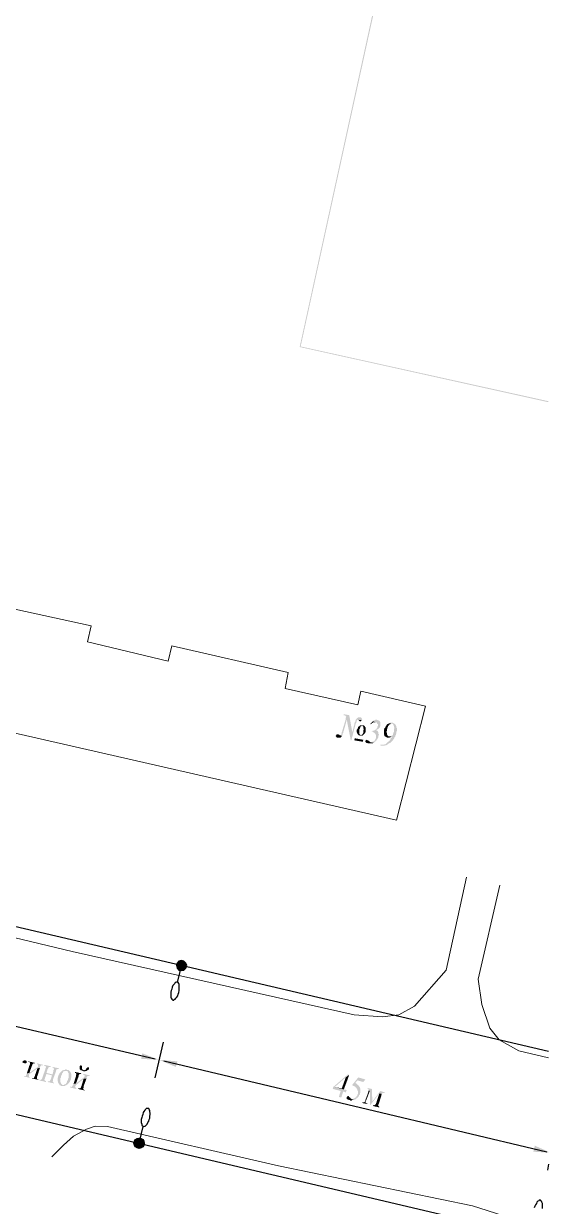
# Model space of a CAD drawing. Extents: x 243 to 885, y -99 to 1005.
# Drawn here: x 575.7 to 634.3, y 633.3 to 765.3 of the extents above; entities that cross this region are included whole.
import ezdxf

# ---------------------------------------------------------------- set-up
doc = ezdxf.new("R2010")
doc.units = 0
doc.header["$MEASUREMENT"] = 0
doc.layers.add('PDF _Геометрия', color=7, linetype='Continuous')
doc.layers.add('PDF _Сплошная заливка', color=7, linetype='Continuous')

msp = doc.modelspace()

# ---------------------------------------------------------------- hatches: boundary and pattern name
at = {"layer": 'PDF _Сплошная заливка', "linetype": 'ByBlock', "transparency": 33554559}
for points in [[(606.59, 729.24), (626.36, 819.39), (634.25, 817.71), (626.24, 819.5), (606.48, 729.19)], [(606.48, 729.19), (634.25, 723.03), (634.25, 723.14), (606.59, 729.25)], [(612.02, 688.09), (611.41, 688.21), (611.41, 688.09), (611.58, 688.09), (611.58, 688.04), (611.63, 687.98), (611.69, 687.93), (611.63, 687.81), (611.63, 687.76), (611.63, 687.65), (611.74, 687.59), (612.19, 685.29), (612.36, 686.19)], [(613.26, 687.87), (613.03, 687.87), (612.98, 687.81), (612.86, 687.76), (612.86, 687.7), (612.81, 687.65), (612.75, 687.59), (612.75, 687.53), (612.7, 687.48), (612.7, 687.37), (612.64, 687.31), (612.64, 687.25), (612.58, 687.14), (612.58, 687.03), (612.36, 686.19), (612.19, 685.29), (612.25, 685.29), (612.75, 687.2), (612.81, 687.25), (612.81, 687.37), (612.86, 687.42), (612.86, 687.48), (612.86, 687.53), (612.92, 687.59), (612.98, 687.59), (613.42, 687.53), (613.42, 687.59), (613.48, 687.65), (613.42, 687.7), (613.42, 687.76), (613.37, 687.81), (613.31, 687.87)], [(611.63, 687.65), (611.24, 686.36), (611.24, 686.3), (611.18, 686.19), (611.18, 686.08), (611.13, 686.02), (611.13, 685.97), (611.13, 685.91), (611.07, 685.85), (611.02, 685.85), (611.18, 685.8), (611.24, 685.8), (611.24, 685.85), (611.24, 685.91), (611.3, 685.97), (611.3, 686.08), (611.35, 686.13), (611.35, 686.25), (611.41, 686.36), (611.74, 687.59)], [(613.26, 686.97), (613.2, 686.92), (613.14, 686.86), (613.09, 686.86), (613.03, 686.81), (612.98, 686.75), (612.98, 686.64), (612.92, 686.58), (612.92, 686.53), (612.86, 686.47), (612.86, 686.41), (612.86, 686.3), (612.86, 686.25), (612.86, 686.19), (612.92, 686.08), (612.92, 686.02), (612.98, 685.97), (613.03, 685.91), (613.31, 685.85), (613.26, 685.91), (613.2, 685.91), (613.2, 685.97), (613.14, 686.02), (613.14, 686.13), (613.14, 686.25), (613.14, 686.3), (613.14, 686.36), (613.14, 686.47), (613.14, 686.53), (613.2, 686.58), (613.2, 686.64), (613.26, 686.75), (613.26, 686.81), (613.31, 686.86), (613.37, 686.86), (613.42, 686.92), (613.48, 686.92)], [(613.42, 687.53), (612.98, 687.59), (613.03, 687.59), (613.09, 687.53), (613.09, 687.48), (613.14, 687.48), (613.2, 687.42), (613.26, 687.42), (613.31, 687.42), (613.37, 687.48)], [(613.48, 686.97), (613.26, 686.97), (613.48, 686.92), (613.54, 686.86), (613.59, 686.81), (613.59, 686.69), (613.59, 686.64), (613.65, 686.53), (613.59, 686.47), (613.59, 686.36), (613.59, 686.3), (613.59, 686.25), (613.59, 686.13), (613.54, 686.02), (613.48, 685.97), (613.48, 685.91), (613.42, 685.91), (613.37, 685.85), (613.31, 685.85), (613.03, 685.91), (613.09, 685.85), (613.14, 685.85), (613.2, 685.8), (613.26, 685.8), (613.37, 685.8), (613.42, 685.8), (613.48, 685.8), (613.54, 685.85), (613.59, 685.91), (613.65, 685.97), (613.7, 686.02), (613.76, 686.08), (613.82, 686.13), (613.82, 686.19), (613.87, 686.3), (613.87, 686.36), (613.87, 686.41), (613.87, 686.53), (613.87, 686.58), (613.87, 686.64), (613.87, 686.69), (613.82, 686.75), (613.76, 686.81), (613.76, 686.86), (613.7, 686.92), (613.65, 686.97), (613.59, 686.97)], [(614.66, 687.42), (614.6, 687.37), (614.54, 687.31), (614.49, 687.25), (614.43, 687.2), (614.38, 687.14), (614.43, 687.09), (614.49, 687.14), (614.54, 687.2), (614.66, 687.25), (614.71, 687.31), (614.77, 687.31), (614.82, 687.31), (614.88, 687.31), (614.94, 687.31)], [(615.1, 687.59), (614.94, 687.59), (614.88, 687.53), (614.82, 687.53), (614.71, 687.48), (614.66, 687.42), (614.94, 687.31), (614.99, 687.31), (615.05, 687.31), (615.1, 687.25), (615.1, 687.2), (615.16, 687.14), (615.22, 687.09), (615.22, 686.97), (615.22, 686.92), (615.16, 686.81), (615.16, 686.75), (615.16, 686.69), (615.1, 686.64), (615.05, 686.58), (614.99, 686.53), (614.94, 686.47), (614.88, 686.41), (614.82, 686.41), (614.77, 686.36), (614.71, 686.36), (614.66, 686.36), (614.6, 686.3), (614.54, 686.3), (614.49, 686.25), (614.54, 686.25), (614.6, 686.25), (614.66, 686.25), (614.71, 686.19), (614.77, 686.13), (614.82, 686.13), (614.88, 686.08), (614.94, 686.02), (614.94, 685.97), (614.99, 685.91), (614.99, 685.8), (614.99, 685.74), (614.99, 685.69), (614.99, 685.57), (614.99, 685.52), (614.94, 685.41), (614.88, 685.35), (614.88, 685.29), (614.82, 685.24), (614.77, 685.18), (614.66, 685.13), (614.6, 685.13), (614.54, 685.07), (614.49, 685.07), (614.43, 685.07), (614.71, 685.01), (614.77, 685.01), (614.82, 685.07), (614.88, 685.13), (614.94, 685.13), (614.94, 685.18), (614.99, 685.24), (615.05, 685.29), (615.1, 685.35), (615.16, 685.41), (615.16, 685.46), (615.22, 685.52), (615.27, 685.63), (615.27, 685.69), (615.27, 685.74), (615.27, 685.8), (615.33, 685.91), (615.33, 685.97), (615.27, 686.02), (615.27, 686.13), (615.27, 686.19), (615.22, 686.25), (615.22, 686.3), (615.16, 686.36), (615.1, 686.36), (615.05, 686.41), (615.05, 686.47), (615.16, 686.53), (615.22, 686.53), (615.27, 686.58), (615.33, 686.64), (615.38, 686.69), (615.44, 686.75), (615.44, 686.81), (615.5, 686.92), (615.5, 686.97), (615.5, 687.09), (615.5, 687.14), (615.5, 687.2), (615.5, 687.31), (615.44, 687.37), (615.44, 687.42), (615.38, 687.48), (615.33, 687.48), (615.27, 687.53), (615.22, 687.53)], [(616.84, 687.25), (616.56, 687.25), (616.5, 687.2), (616.78, 687.14), (616.84, 687.14), (616.9, 687.09), (616.95, 687.03), (616.95, 686.97), (617.01, 686.92), (617.01, 686.86), (617.01, 686.81), (617.06, 686.69), (617.06, 686.64), (617.01, 686.53), (617.01, 686.47), (617.01, 686.36), (617.01, 686.3), (617.01, 686.25), (616.95, 686.13), (616.95, 686.08), (616.9, 686.02), (616.9, 685.91), (616.84, 685.85), (616.78, 685.8), (616.73, 685.8), (616.62, 685.74), (616.56, 685.74), (616.78, 685.69), (616.78, 685.63), (616.73, 685.57), (616.67, 685.52), (616.62, 685.46), (616.62, 685.41), (616.56, 685.29), (616.5, 685.24), (616.45, 685.18), (616.39, 685.13), (616.34, 685.13), (616.28, 685.07), (616.22, 685.01), (616.17, 684.96), (616.11, 684.9), (616.06, 684.85), (616, 684.85), (615.94, 684.85), (615.89, 684.79), (615.83, 684.79), (615.78, 684.79), (615.72, 684.79), (615.61, 684.79), (615.55, 684.79), (615.5, 684.79), (615.5, 684.73), (615.55, 684.68), (615.61, 684.68), (615.66, 684.68), (615.72, 684.68), (615.78, 684.68), (615.83, 684.68), (615.94, 684.68), (616, 684.73), (616.06, 684.73), (616.11, 684.73), (616.22, 684.79), (616.28, 684.85), (616.34, 684.85), (616.39, 684.9), (616.45, 684.96), (616.56, 685.01), (616.62, 685.01), (616.67, 685.07), (616.73, 685.13), (616.78, 685.18), (616.84, 685.24), (616.9, 685.29), (616.9, 685.35), (616.95, 685.41), (617.01, 685.46), (617.06, 685.57), (617.06, 685.63), (617.12, 685.69), (617.18, 685.74), (617.18, 685.85), (617.23, 685.91), (617.23, 685.97), (617.29, 686.08), (617.29, 686.19), (617.29, 686.25), (617.34, 686.36), (617.34, 686.41), (617.34, 686.47), (617.34, 686.58), (617.34, 686.64), (617.29, 686.69), (617.29, 686.75), (617.29, 686.86), (617.23, 686.92), (617.23, 686.97), (617.18, 687.03), (617.12, 687.09), (617.06, 687.14), (617.01, 687.2), (616.95, 687.2), (616.9, 687.25)], [(616.5, 687.2), (616.45, 687.2), (616.39, 687.14), (616.28, 687.09), (616.22, 687.03), (616.17, 686.97), (616.11, 686.86), (616.06, 686.81), (616.06, 686.75), (616, 686.69), (615.94, 686.64), (615.94, 686.53), (615.89, 686.47), (615.89, 686.36), (615.89, 686.3), (615.89, 686.25), (615.89, 686.13), (615.89, 686.08), (615.89, 686.02), (615.89, 685.97), (615.94, 685.85), (615.94, 685.8), (616.45, 685.74), (616.39, 685.74), (616.34, 685.8), (616.28, 685.85), (616.28, 685.91), (616.22, 685.97), (616.22, 686.08), (616.22, 686.13), (616.17, 686.19), (616.17, 686.25), (616.22, 686.36), (616.22, 686.41), (616.22, 686.53), (616.28, 686.58), (616.28, 686.64), (616.28, 686.69), (616.34, 686.81), (616.34, 686.86), (616.39, 686.92), (616.45, 686.97), (616.5, 687.03), (616.5, 687.09), (616.62, 687.09), (616.67, 687.14), (616.73, 687.14), (616.78, 687.14)], [(610.74, 685.97), (610.62, 685.97), (610.57, 685.91), (610.57, 685.85), (610.51, 685.8), (610.51, 685.74), (610.57, 685.69), (610.57, 685.63), (610.62, 685.63), (610.68, 685.57), (610.74, 685.57), (610.79, 685.57), (610.85, 685.57), (610.9, 685.57), (611.02, 685.57), (611.07, 685.63), (611.13, 685.69), (611.18, 685.74), (611.18, 685.8), (611.02, 685.85), (610.96, 685.85), (610.9, 685.91), (610.79, 685.97)], [(613.59, 685.35), (612.64, 685.52), (612.58, 685.29), (613.54, 685.13)], [(613.98, 685.35), (613.87, 685.29), (613.82, 685.24), (613.82, 685.18), (613.82, 685.13), (613.87, 685.07), (613.93, 685.01), (613.98, 685.01), (614.1, 684.96), (614.15, 684.96), (614.21, 684.96), (614.32, 684.96), (614.38, 684.96), (614.43, 684.96), (614.49, 684.96), (614.54, 684.96), (614.66, 684.96), (614.71, 685.01), (614.43, 685.07), (614.38, 685.07), (614.32, 685.13), (614.26, 685.13), (614.26, 685.18), (614.21, 685.24), (614.15, 685.24), (614.1, 685.29), (614.04, 685.29)], [(616.56, 685.74), (616.45, 685.74), (615.94, 685.8), (616, 685.74), (616.06, 685.69), (616.11, 685.69), (616.17, 685.63), (616.22, 685.63), (616.28, 685.57), (616.34, 685.57), (616.45, 685.57), (616.5, 685.57), (616.56, 685.63), (616.62, 685.63), (616.73, 685.69), (616.78, 685.69)], [(593.55, 659.65), (593.77, 659.87), (593.88, 660.15), (593.77, 660.43), (593.55, 660.66), (593.27, 660.71), (592.99, 660.66), (592.82, 660.43), (592.71, 660.15), (592.82, 659.87), (592.99, 659.65), (593.27, 659.59)], [(575.85, 649.57), (575.69, 649.57), (575.69, 649.52), (575.63, 649.52), (575.57, 649.46), (575.52, 649.4), (575.46, 649.4), (575.63, 649.29), (575.69, 649.29), (575.74, 649.24), (575.8, 649.24), (575.85, 649.24), (575.91, 649.24), (575.97, 649.29), (576.02, 649.35), (576.02, 649.4), (575.97, 649.46), (575.97, 649.52), (575.91, 649.52)], [(576.92, 649.29), (576.19, 649.46), (576.19, 649.4), (576.25, 649.4), (576.3, 649.35), (576.36, 649.35), (576.36, 649.29), (576.36, 649.24), (576.36, 649.18), (576.36, 649.12), (576.3, 649.01), (576.02, 648.12), (576.3, 648.17), (576.58, 648.96), (576.64, 649.07), (576.64, 649.12), (576.69, 649.18), (576.75, 649.24), (576.81, 649.24), (576.92, 649.24)], [(577.81, 649.07), (577.14, 649.24), (577.14, 649.18), (577.2, 649.12), (577.25, 649.07), (577.25, 649.01), (577.25, 648.96), (577.25, 648.84), (576.3, 648.17), (576.02, 648.12), (575.97, 648), (575.97, 647.95), (575.91, 647.89), (575.91, 647.84), (575.85, 647.84), (575.8, 647.84), (575.69, 647.84), (575.69, 647.78), (576.36, 647.61), (576.36, 647.67), (576.3, 647.67), (576.25, 647.72), (576.25, 647.78), (576.25, 647.84), (576.25, 647.89), (576.25, 648), (577.2, 648.68), (577.48, 648.73), (577.48, 648.79), (577.53, 648.84), (577.53, 648.96), (577.59, 648.96), (577.59, 649.01), (577.65, 649.01), (577.7, 649.01), (577.81, 649.01)], [(577.48, 648.73), (577.2, 648.68), (576.92, 647.89), (576.92, 647.84), (576.86, 647.72), (576.81, 647.67), (576.81, 647.61), (576.75, 647.61), (576.69, 647.61), (576.58, 647.61), (576.58, 647.56), (577.31, 647.39), (577.31, 647.44), (577.25, 647.44), (577.2, 647.5), (577.14, 647.5), (577.14, 647.56), (577.14, 647.61), (577.14, 647.67), (577.14, 647.72), (577.2, 647.84)], [(578.71, 648.9), (577.98, 649.07), (577.98, 648.96), (578.04, 648.96), (578.09, 648.9), (578.15, 648.9), (578.15, 648.84), (578.15, 648.79), (578.09, 648.68), (578.09, 648.62), (577.76, 647.67), (577.76, 647.61), (577.7, 647.56), (577.7, 647.5), (577.65, 647.44), (577.59, 647.39), (577.53, 647.39), (577.48, 647.44), (577.42, 647.33), (578.15, 647.16), (578.15, 647.28), (578.09, 647.28), (578.04, 647.33), (577.98, 647.33), (577.98, 647.44), (578.04, 647.56), (578.04, 647.61), (578.21, 648.06), (578.82, 647.89), (578.21, 648.17), (578.32, 648.56), (578.37, 648.62), (578.43, 648.73), (578.43, 648.79), (578.54, 648.84), (578.6, 648.84), (578.65, 648.84)], [(579.6, 648.68), (578.88, 648.84), (578.88, 648.79), (578.99, 648.73), (578.99, 648.68), (579.04, 648.68), (579.04, 648.62), (579.04, 648.56), (578.99, 648.51), (578.99, 648.4), (578.88, 648), (578.21, 648.17), (578.82, 647.89), (578.71, 647.5), (578.65, 647.39), (578.6, 647.33), (578.6, 647.28), (578.54, 647.22), (578.49, 647.22), (578.43, 647.22), (578.37, 647.22), (578.32, 647.16), (579.04, 647), (579.04, 647.05), (578.99, 647.11), (578.93, 647.11), (578.93, 647.16), (578.88, 647.22), (578.93, 647.28), (578.93, 647.33), (578.93, 647.44), (579.27, 648.34), (579.27, 648.45), (579.32, 648.51), (579.32, 648.56), (579.38, 648.56), (579.44, 648.62), (579.49, 648.62), (579.6, 648.62)], [(580.11, 648.51), (580.05, 648.45), (580, 648.45), (579.94, 648.4), (579.88, 648.34), (579.83, 648.28), (579.77, 648.23), (579.72, 648.17), (579.66, 648.12), (579.66, 648.06), (579.6, 648), (579.55, 647.89), (579.55, 647.84), (579.49, 647.78), (579.49, 647.72), (579.49, 647.67), (579.44, 647.61), (579.44, 647.5), (579.44, 647.44), (579.44, 647.39), (579.44, 647.28), (579.49, 647.22), (579.49, 647.16), (579.49, 647.11), (579.55, 647.05), (579.55, 647), (579.6, 646.94), (579.66, 646.88), (579.66, 646.83), (579.72, 646.77), (579.77, 646.77), (579.83, 646.72), (579.94, 646.72), (580, 646.72), (580.05, 646.72), (580.11, 646.72), (580.16, 646.72), (580.28, 646.72), (580.33, 646.77), (580.05, 646.83), (580, 646.83), (579.94, 646.88), (579.88, 646.94), (579.83, 647), (579.83, 647.05), (579.77, 647.11), (579.77, 647.16), (579.77, 647.22), (579.77, 647.33), (579.77, 647.39), (579.77, 647.44), (579.77, 647.56), (579.77, 647.61), (579.83, 647.67), (579.83, 647.78), (579.83, 647.84), (579.88, 647.84), (579.88, 647.95), (579.94, 648), (579.94, 648.12), (580, 648.17), (580.05, 648.23), (580.05, 648.28), (580.11, 648.34), (580.16, 648.34), (580.22, 648.4), (580.28, 648.4), (580.39, 648.4), (580.44, 648.4)], [(580.5, 648.51), (580.39, 648.56), (580.33, 648.56), (580.28, 648.51), (580.22, 648.51), (580.11, 648.51), (580.44, 648.4), (580.5, 648.4), (580.56, 648.34), (580.61, 648.28), (580.61, 648.23), (580.67, 648.17), (580.67, 648.12), (580.67, 648.06), (580.67, 647.95), (580.67, 647.89), (580.67, 647.84), (580.67, 647.78), (580.67, 647.67), (580.67, 647.61), (580.61, 647.5), (580.61, 647.39), (580.56, 647.33), (580.5, 647.22), (580.5, 647.16), (580.44, 647.05), (580.39, 647), (580.39, 646.94), (580.33, 646.94), (580.28, 646.88), (580.22, 646.88), (580.16, 646.83), (580.11, 646.83), (580.05, 646.83), (580.33, 646.77), (580.39, 646.77), (580.44, 646.83), (580.56, 646.88), (580.61, 646.94), (580.67, 647), (580.72, 647.05), (580.78, 647.16), (580.84, 647.22), (580.84, 647.28), (580.89, 647.33), (580.95, 647.44), (580.95, 647.5), (580.95, 647.61), (581, 647.67), (581, 647.72), (581, 647.84), (581, 647.89), (581, 647.95), (581, 648.06), (580.95, 648.12), (580.95, 648.17), (580.89, 648.23), (580.89, 648.28), (580.84, 648.34), (580.78, 648.4), (580.72, 648.45), (580.67, 648.51), (580.56, 648.51)], [(582.12, 648.12), (581.4, 648.28), (581.4, 648.17), (581.51, 648.17), (581.51, 648.12), (581.56, 648.06), (581.56, 648), (581.51, 647.95), (581.51, 647.84), (581.23, 646.94), (581.51, 647), (581.79, 647.78), (581.79, 647.89), (581.84, 647.95), (581.84, 648), (581.9, 648), (581.96, 648.06), (582.01, 648.06), (582.07, 648.06)], [(582.07, 649.01), (582.01, 649.01), (581.96, 648.96), (581.9, 648.9), (581.9, 648.84), (581.9, 648.79), (581.9, 648.73), (581.9, 648.62), (581.96, 648.56), (582.35, 648.51), (582.29, 648.51), (582.24, 648.56), (582.18, 648.56), (582.18, 648.62), (582.18, 648.73), (582.18, 648.79), (582.18, 648.9), (582.12, 648.96)], [(582.91, 648.79), (582.8, 648.79), (582.74, 648.73), (582.68, 648.68), (582.63, 648.62), (582.57, 648.51), (582.52, 648.51), (582.46, 648.51), (582.4, 648.45), (582.35, 648.51), (581.96, 648.56), (582.01, 648.51), (582.07, 648.45), (582.18, 648.45), (582.24, 648.4), (582.29, 648.4), (582.35, 648.34), (582.46, 648.34), (582.52, 648.34), (582.57, 648.4), (582.63, 648.4), (582.68, 648.4), (582.74, 648.45), (582.85, 648.51), (582.91, 648.51), (582.91, 648.56), (582.96, 648.62), (582.96, 648.68), (582.96, 648.73), (582.96, 648.79)], [(583.02, 647.89), (582.35, 648.06), (582.29, 648), (582.35, 647.95), (582.4, 647.95), (582.46, 647.89), (582.46, 647.84), (582.46, 647.78), (582.4, 647.67), (581.51, 647), (581.23, 646.94), (581.17, 646.83), (581.12, 646.77), (581.12, 646.72), (581.06, 646.66), (581, 646.6), (580.95, 646.6), (580.89, 646.66), (580.84, 646.55), (581.51, 646.38), (581.56, 646.49), (581.51, 646.49), (581.45, 646.55), (581.4, 646.55), (581.4, 646.6), (581.45, 646.72), (581.45, 646.77), (582.35, 647.5), (582.68, 647.56), (582.68, 647.67), (582.74, 647.72), (582.74, 647.78), (582.8, 647.78), (582.85, 647.84), (582.91, 647.84), (583.02, 647.84)], [(582.68, 647.56), (582.35, 647.5), (582.12, 646.72), (582.07, 646.6), (582.07, 646.55), (582.01, 646.49), (581.96, 646.44), (581.9, 646.44), (581.84, 646.44), (581.79, 646.44), (581.73, 646.38), (582.46, 646.21), (582.52, 646.27), (582.46, 646.27), (582.4, 646.27), (582.35, 646.32), (582.29, 646.38), (582.29, 646.44), (582.35, 646.44), (582.35, 646.55), (582.35, 646.66)], [(612.02, 647.95), (611.86, 648), (610.23, 646.6), (610.18, 646.38), (611.07, 646.16), (610.85, 645.48), (611.13, 645.43), (611.35, 646.1), (611.63, 645.99), (611.74, 646.27), (611.41, 646.32), (610.4, 646.6), (611.63, 647.67)], [(612.02, 647.95), (611.63, 647.67), (611.18, 646.44), (610.4, 646.6), (611.41, 646.32)], [(613.82, 647.44), (613.03, 647.67), (612.3, 646.77), (612.42, 646.77), (612.47, 646.72), (612.53, 646.72), (612.58, 646.66), (612.64, 646.66), (612.7, 646.6), (612.7, 646.55), (612.75, 646.55), (612.81, 646.49), (612.86, 646.44), (612.86, 646.38), (612.92, 646.32), (612.92, 646.27), (612.98, 646.16), (612.98, 646.1), (612.98, 645.99), (612.98, 645.93), (612.98, 645.88), (612.98, 645.82), (612.92, 645.71), (612.92, 645.65), (612.86, 645.6), (612.81, 645.54), (612.81, 645.43), (612.75, 645.43), (612.64, 645.37), (612.58, 645.32), (612.53, 645.32), (612.47, 645.26), (612.42, 645.26), (612.36, 645.26), (612.25, 645.26), (612.53, 645.15), (612.58, 645.2), (612.7, 645.2), (612.75, 645.26), (612.81, 645.32), (612.86, 645.32), (612.92, 645.37), (612.98, 645.43), (613.03, 645.48), (613.09, 645.6), (613.09, 645.65), (613.14, 645.71), (613.2, 645.76), (613.2, 645.88), (613.26, 645.93), (613.26, 645.99), (613.26, 646.1), (613.26, 646.16), (613.26, 646.21), (613.26, 646.27), (613.26, 646.38), (613.26, 646.44), (613.2, 646.49), (613.2, 646.55), (613.14, 646.6), (613.14, 646.66), (613.09, 646.72), (613.03, 646.77), (613.03, 646.83), (612.98, 646.83), (612.92, 646.88), (612.86, 646.94), (612.81, 647), (612.75, 647), (612.7, 647.05), (612.92, 647.33), (613.59, 647.16)], [(611.91, 645.6), (611.86, 645.6), (611.8, 645.54), (611.74, 645.48), (611.74, 645.43), (611.74, 645.37), (611.74, 645.26), (611.8, 645.26), (611.86, 645.2), (611.97, 645.15), (612.02, 645.15), (612.08, 645.15), (612.14, 645.09), (612.25, 645.09), (612.3, 645.09), (612.36, 645.15), (612.42, 645.15), (612.47, 645.15), (612.53, 645.15), (612.25, 645.26), (612.19, 645.32), (612.14, 645.32), (612.14, 645.37), (612.08, 645.43), (612.02, 645.48), (611.97, 645.54)], [(614.21, 646.21), (614.15, 646.16), (614.15, 646.04), (613.82, 645.15), (613.82, 645.09), (613.76, 644.98), (613.7, 644.92), (613.65, 644.87), (613.59, 644.87), (613.48, 644.87), (613.48, 644.81), (614.04, 644.7), (614.04, 644.76), (613.93, 644.76), (613.93, 644.81), (613.87, 644.81), (613.87, 644.92), (613.87, 645.04), (613.93, 645.15), (614.32, 646.16)], [(614.54, 646.38), (614.04, 646.49), (614.04, 646.44), (614.15, 646.38), (614.21, 646.27), (614.21, 646.21), (614.32, 646.16), (614.32, 644.59), (614.6, 644.98)], [(616, 645.99), (615.5, 646.16), (614.6, 644.98), (614.32, 644.59), (614.38, 644.59), (615.38, 645.88), (615.66, 645.82), (615.72, 645.88), (615.72, 645.93), (615.83, 645.93), (615.89, 645.93), (615.94, 645.93)], [(615.66, 645.82), (615.38, 645.88), (615.05, 644.87), (614.99, 644.76), (614.99, 644.7), (614.94, 644.64), (614.88, 644.59), (614.82, 644.59), (614.77, 644.53), (614.71, 644.59), (614.66, 644.48), (615.38, 644.31), (615.38, 644.36), (615.38, 644.42), (615.33, 644.42), (615.27, 644.48), (615.22, 644.53), (615.27, 644.59), (615.27, 644.64), (615.33, 644.76), (615.61, 645.65), (615.61, 645.71)], [(588.84, 639.83), (589.07, 640.05), (589.12, 640.33), (589.07, 640.61), (588.84, 640.84), (588.56, 640.89), (588.28, 640.84), (588.06, 640.61), (588, 640.33), (588.06, 640.05), (588.28, 639.83), (588.56, 639.77)], [(634.25, 639.38), (632.74, 640.05), (632.57, 639.38), (634.25, 639.27)]]:
    msp.add_hatch(color=256, dxfattribs=at).paths.add_polyline_path(points)

# ---------------------------------------------------------------- linework, layer by layer
at = {"layer": 'PDF _Геометрия', "linetype": 'ByBlock', "lineweight": 18}
msp.add_lwpolyline([(569.36, 701.08), (583.19, 698.06), (582.8, 696.27), (591.81, 694.14), (592.2, 695.82), (605.19, 692.85), (604.86, 691.06), (612.98, 689.27), (613.31, 690.78), (620.53, 689.1), (617.29, 676.39), (550.21, 691.68)], dxfattribs=at)
msp.add_lwpolyline([(569.36, 701.08), (583.19, 698.06), (582.8, 696.27), (591.81, 694.14), (592.2, 695.82), (605.19, 692.85), (604.86, 691.06), (612.98, 689.27), (613.31, 690.78), (620.53, 689.1), (617.29, 676.39), (550.21, 691.68)], dxfattribs=at)
at = {"layer": 'PDF _Геометрия', "linetype": 'ByBlock', "lineweight": 25}
for points in [[(500.82, 681.82), (634.25, 650.58)], [(593.27, 660.21), (592.82, 658.31)], [(547.52, 659.76), (570.25, 654.44), (590.36, 649.74)], [(501.78, 655.9), (502.62, 654.16), (513.53, 657.58), (544.78, 650.58), (632.35, 630.03), (632.85, 631.93)], [(591.25, 651.59), (590.3, 647.61)], [(591.31, 649.52), (614.04, 644.14), (634.08, 639.38)], [(588.56, 640.33), (589.01, 642.18)], [(634.25, 637.98), (634.14, 637.31)], [(633.58, 633.05), (633.58, 633.28), (633.58, 633.45), (633.58, 633.61), (633.52, 633.73), (633.47, 633.84), (633.41, 633.89), (633.36, 633.95), (633.24, 633.95), (633.19, 633.89), (633.08, 633.84), (632.96, 633.73), (632.91, 633.61), (632.8, 633.45), (632.74, 633.28), (632.68, 633.11)]]:
    msp.add_lwpolyline(points, dxfattribs=at)
at = {"layer": 'PDF _Геометрия', "color": 5, "linetype": 'ByBlock', "lineweight": 18}
for points in [[(531.34, 680.65), (529.83, 673.98), (581.06, 661.72), (612.58, 654.67), (615.72, 654.44), (617.57, 654.67), (619.3, 655.62), (622.83, 659.65), (625.13, 670.01)], [(628.82, 669.11), (626.41, 658.64), (626.81, 655.79), (627.7, 653.16), (628.77, 651.87), (630.95, 650.64), (634.25, 649.85)], [(578.82, 638.82), (580.11, 640.11), (581.23, 641.12), (582.68, 641.9), (583.64, 642.24), (585.04, 642.18), (604.13, 637.81), (625.8, 633.33), (631.73, 631.43), (632.57, 631.04), (633.08, 629.97), (633.19, 628.41), (633.19, 627.4), (634.14, 624.82), (631.45, 613.79)]]:
    msp.add_lwpolyline(points, dxfattribs=at)
at = {"layer": 'PDF _Геометрия', "linetype": 'ByBlock', "lineweight": 25}
for points in [[(593.88, 660.15), (593.77, 660.43), (593.55, 660.66), (593.27, 660.71), (592.99, 660.66), (592.82, 660.43), (592.71, 660.15), (592.82, 659.87), (592.99, 659.65), (593.27, 659.59), (593.55, 659.65), (593.77, 659.87)], [(593.88, 660.15), (593.77, 660.43), (593.55, 660.66), (593.27, 660.71), (592.99, 660.66), (592.82, 660.43), (592.71, 660.15), (592.82, 659.87), (592.99, 659.65), (593.27, 659.59), (593.55, 659.65), (593.77, 659.87), (593.88, 660.15), (593.77, 660.43), (593.55, 660.66), (593.27, 660.71), (592.99, 660.66), (592.82, 660.43), (592.71, 660.15), (592.82, 659.87), (592.99, 659.65), (593.27, 659.59), (593.55, 659.65), (593.77, 659.87)], [(593.88, 660.15), (593.77, 660.43), (593.55, 660.66), (593.27, 660.71), (592.99, 660.66), (592.82, 660.43), (592.71, 660.15), (592.82, 659.87), (592.99, 659.65), (593.27, 659.59), (593.55, 659.65), (593.77, 659.87)], [(592.31, 656.29), (592.43, 656.29), (592.48, 656.35), (592.59, 656.4), (592.65, 656.51), (592.76, 656.63), (592.87, 656.79), (592.93, 656.96), (592.99, 657.13), (593.04, 657.35), (593.04, 657.52), (593.04, 657.69), (593.04, 657.86), (593.04, 658.03), (592.99, 658.14), (592.93, 658.25), (592.87, 658.31), (592.76, 658.31), (592.71, 658.31), (592.59, 658.25), (592.54, 658.14), (592.43, 658.03), (592.31, 657.91), (592.26, 657.75), (592.2, 657.52), (592.15, 657.35), (592.09, 657.19), (592.09, 656.96), (592.09, 656.79), (592.09, 656.63), (592.15, 656.51), (592.2, 656.4), (592.26, 656.35)], [(589.57, 644.2), (589.35, 644.2), (589.29, 644.14), (589.18, 644.03), (589.07, 643.86), (589.01, 643.75), (588.96, 643.52), (588.9, 643.36), (588.84, 643.19), (588.79, 642.96), (588.79, 642.8), (588.79, 642.63), (588.84, 642.46), (588.84, 642.35), (588.9, 642.29), (589.01, 642.24), (589.07, 642.18), (589.18, 642.24), (589.24, 642.24), (589.35, 642.35), (589.46, 642.46), (589.52, 642.63), (589.63, 642.8), (589.68, 642.96), (589.74, 643.13), (589.74, 643.36), (589.8, 643.52), (589.8, 643.69), (589.74, 643.86), (589.74, 643.97), (589.68, 644.08), (589.63, 644.2)]]:
    msp.add_lwpolyline(points, close=True, dxfattribs=at)
for centre, radius in [((588.55, 640.33), 0.571), ((588.55, 640.33), 0.571), ((588.56, 640.31), 0.56)]:
    msp.add_circle(centre, radius, dxfattribs=at)
at = {"layer": 'PDF _Сплошная заливка', "linetype": 'ByBlock', "lineweight": 25, "transparency": 33554559}
for points in [[(588.79, 649.74), (588.9, 650.36), (590.8, 649.63)], [(592.65, 648.84), (592.82, 649.46), (590.8, 649.63)]]:
    msp.add_solid(points, dxfattribs=at)

doc.saveas('drawing.dxf')
